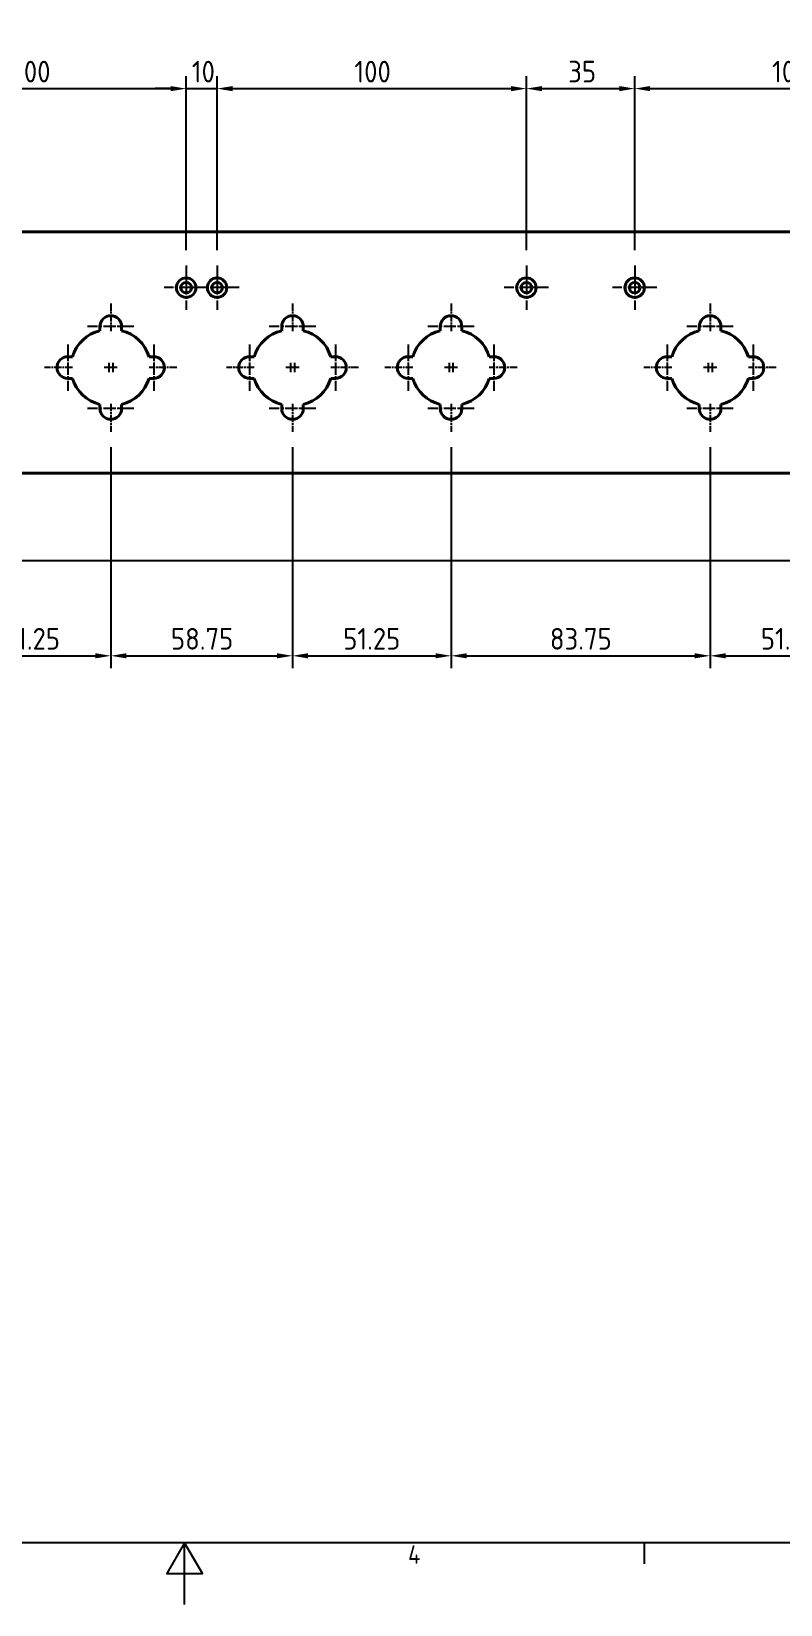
# Model space of a CAD drawing. Header units: millimetres. Extents: x 0 to 1188, y 0 to 840.
# Drawn here: x 544 to 787, y 0 to 509 of the extents above; entities that cross this region are included whole.
import ezdxf

# ---------------------------------------------------------------- set-up
doc = ezdxf.new("R2010")
doc.units = ezdxf.units.MM
doc.header["$LTSCALE"] = 2
doc.linetypes.add('CHAIN', pattern=[0.3543, 0.2362, -0.0295, 0.0591, -0.0295])
doc.layers.get('0').update_dxf_attribs({"color": 3, "lineweight": 25})
for name, color, linetype, lineweight in [('가시적인 것(ISO)', 3, 'Continuous', 40), ('경계(ISO)', 7, 'Continuous', 25), ('중심 표식(ISO)', 1, 'Continuous', 25), ('치수(ISO)', 2, 'Continuous', 25)]:
    doc.layers.add(name, color=color, linetype=linetype, lineweight=lineweight)
doc.styles.add('문자 텍스트_M2B', font='isocp.shx')
doc.styles.add('치수 텍스트_PSTEK_POSCO', font='isocp.shx')
doc.dimstyles.new('치수_PSTEK_POSCO', dxfattribs={"dimscale": 2, "dimtxt": 3.5, "dimasz": 2.5, "dimexe": 2, "dimexo": 2.5, "dimgap": 1, "dimtad": 1, "dimrnd": 1e-08, "dimdsep": 46, "dimtxsty": '치수 텍스트_PSTEK_POSCO', "dimcen": 0.09, "dimdle": 10, "dimclrd": 7, "dimclre": 7, "dimclrt": 2, "dimadec": 1, "dimazin": 2, "dimtfac": 1, "dimtmove": 0, "dimatfit": 3, "dimfxl": 0, "dimtolj": 1, "dimlwd": -1, "dimlwe": -1, "dimarcsym": 0})

# ---------------------------------------------------------------- blocks, each defined once
blk = doc.blocks.new('경계 Default Border')
at = {"layer": '경계(ISO)'}
blk.add_line((371.25, 10), (371.25, 6.6), dxfattribs=at)
at = {"layer": '경계(ISO)', "flags": 128}
for points in [[(10, 10), (10, 410), (584, 410), (584, 10), (10, 10)], [(297, 0), (297, 10), (294.11, 5), (299.89, 5), (297, 10)]]:
    blk.add_lwpolyline(points, dxfattribs=at)
at = {"layer": '경계(ISO)', "color": 2, "insert": (333.1, 6.6), "char_height": 3, "attachment_point": 7, "style": '문자 텍스트_M2B'}
blk.add_mtext('4', dxfattribs=at)
blk = doc.blocks.new('*D29')
at = {"layer": 'Defpoints', "color": 0, "transparency": 16777216}
for p in [(110.48, 372.51), (1088.48, 372.51), (1088.48, 337.78)]:
    blk.add_point(p, dxfattribs=at)
at = {"layer": '치수(ISO)', "color": 7, "transparency": 16777216}
for p, q in [((110.48, 367.51), (110.48, 333.78)), ((1088.48, 367.51), (1088.48, 333.78)), ((115.48, 337.78), (1083.48, 337.78))]:
    blk.add_line(p, q, dxfattribs=at)
for points in [[(115.48, 338.62), (115.48, 336.95), (110.48, 337.78)], [(1083.48, 338.62), (1083.48, 336.95), (1088.48, 337.78)]]:
    blk.add_solid(points, dxfattribs=at)
at = {"layer": '치수(ISO)', "color": 2, "transparency": 16777216, "insert": (486.06, 343.28), "char_height": 7, "attachment_point": 4, "style": '치수 텍스트_PSTEK_POSCO'}
blk.add_mtext('\\A1;978', dxfattribs=at)
blk = doc.blocks.new('*D35')
at = {"layer": 'Defpoints', "color": 0, "transparency": 16777216}
for p in [(594.48, 490.39), (494.48, 433.16), (594.48, 433.16)]:
    blk.add_point(p, dxfattribs=at)
at = {"layer": '치수(ISO)', "color": 7, "transparency": 16777216}
for p, q in [((494.48, 438.16), (494.48, 494.39)), ((594.48, 438.16), (594.48, 494.39)), ((499.48, 490.39), (589.48, 490.39))]:
    blk.add_line(p, q, dxfattribs=at)
for points in [[(499.48, 491.22), (499.48, 489.55), (494.48, 490.39)], [(589.48, 491.22), (589.48, 489.55), (594.48, 490.39)]]:
    blk.add_solid(points, dxfattribs=at)
at = {"layer": '치수(ISO)', "color": 2, "transparency": 16777216, "insert": (538.88, 495.89), "char_height": 7, "attachment_point": 4, "style": '치수 텍스트_PSTEK_POSCO'}
blk.add_mtext('\\A1;100', dxfattribs=at)
blk = doc.blocks.new('*D36')
at = {"layer": 'Defpoints', "color": 0, "transparency": 16777216}
for p in [(704.48, 490.39), (604.48, 433.16), (704.48, 433.16)]:
    blk.add_point(p, dxfattribs=at)
at = {"layer": '치수(ISO)', "color": 7, "transparency": 16777216}
for p, q in [((604.48, 438.16), (604.48, 494.39)), ((704.48, 438.16), (704.48, 494.39)), ((609.48, 490.39), (699.48, 490.39))]:
    blk.add_line(p, q, dxfattribs=at)
for points in [[(609.48, 491.22), (609.48, 489.55), (604.48, 490.39)], [(699.48, 491.22), (699.48, 489.55), (704.48, 490.39)]]:
    blk.add_solid(points, dxfattribs=at)
at = {"layer": '치수(ISO)', "color": 2, "transparency": 16777216, "insert": (648.88, 495.89), "char_height": 7, "attachment_point": 4, "style": '치수 텍스트_PSTEK_POSCO'}
blk.add_mtext('\\A1;100', dxfattribs=at)
blk = doc.blocks.new('*D37')
at = {"layer": 'Defpoints', "color": 0, "transparency": 16777216}
for p in [(604.48, 490.39), (594.48, 433.16), (604.48, 433.16)]:
    blk.add_point(p, dxfattribs=at)
at = {"layer": '치수(ISO)', "color": 7, "transparency": 16777216}
for p, q in [((594.48, 438.16), (594.48, 494.39)), ((604.48, 438.16), (604.48, 494.39)), ((589.48, 490.39), (584.48, 490.39)), ((594.48, 490.39), (604.48, 490.39)), ((609.48, 490.39), (614.48, 490.39))]:
    blk.add_line(p, q, dxfattribs=at)
for points in [[(589.48, 491.22), (589.48, 489.55), (594.48, 490.39)], [(609.48, 491.22), (609.48, 489.55), (604.48, 490.39)]]:
    blk.add_solid(points, dxfattribs=at)
at = {"layer": '치수(ISO)', "color": 2, "transparency": 16777216, "insert": (596.33, 495.89), "char_height": 7, "attachment_point": 4, "style": '치수 텍스트_PSTEK_POSCO'}
blk.add_mtext('\\A1;10', dxfattribs=at)
blk = doc.blocks.new('*D38')
at = {"layer": 'Defpoints', "color": 0, "transparency": 16777216}
for p in [(739.48, 490.39), (704.48, 433.16), (739.48, 433.16)]:
    blk.add_point(p, dxfattribs=at)
at = {"layer": '치수(ISO)', "color": 7, "transparency": 16777216}
for p, q in [((704.48, 438.16), (704.48, 494.39)), ((739.48, 438.16), (739.48, 494.39)), ((709.48, 490.39), (734.48, 490.39))]:
    blk.add_line(p, q, dxfattribs=at)
for points in [[(709.48, 491.22), (709.48, 489.55), (704.48, 490.39)], [(734.48, 491.22), (734.48, 489.55), (739.48, 490.39)]]:
    blk.add_solid(points, dxfattribs=at)
at = {"layer": '치수(ISO)', "color": 2, "transparency": 16777216, "insert": (717.99, 495.89), "char_height": 7, "attachment_point": 4, "style": '치수 텍스트_PSTEK_POSCO'}
blk.add_mtext('\\A1;35', dxfattribs=at)
blk = doc.blocks.new('*D39')
at = {"layer": 'Defpoints', "color": 0, "transparency": 16777216}
for p in [(839.48, 490.39), (739.48, 433.16), (839.48, 433.16)]:
    blk.add_point(p, dxfattribs=at)
at = {"layer": '치수(ISO)', "color": 7, "transparency": 16777216}
for p, q in [((739.48, 438.16), (739.48, 494.39)), ((839.48, 438.16), (839.48, 494.39)), ((744.48, 490.39), (834.48, 490.39))]:
    blk.add_line(p, q, dxfattribs=at)
for points in [[(744.48, 491.22), (744.48, 489.55), (739.48, 490.39)], [(834.48, 491.22), (834.48, 489.55), (839.48, 490.39)]]:
    blk.add_solid(points, dxfattribs=at)
at = {"layer": '치수(ISO)', "color": 2, "transparency": 16777216, "insert": (783.88, 495.89), "char_height": 7, "attachment_point": 4, "style": '치수 텍스트_PSTEK_POSCO'}
blk.add_mtext('\\A1;100', dxfattribs=at)
blk = doc.blocks.new('*D51')
at = {"layer": 'Defpoints', "color": 0, "transparency": 16777216}
for p in [(763.86, 379.41), (815.11, 379.41), (815.11, 306.91)]:
    blk.add_point(p, dxfattribs=at)
at = {"layer": '치수(ISO)', "color": 7, "transparency": 16777216}
for p, q in [((763.86, 374.41), (763.86, 302.91)), ((815.11, 374.41), (815.11, 302.91)), ((768.86, 306.91), (810.11, 306.91))]:
    blk.add_line(p, q, dxfattribs=at)
for points in [[(768.86, 307.74), (768.86, 306.08), (763.86, 306.91)], [(810.11, 307.74), (810.11, 306.08), (815.11, 306.91)]]:
    blk.add_solid(points, dxfattribs=at)
at = {"layer": '치수(ISO)', "color": 2, "transparency": 16777216, "insert": (780.26, 312.41), "char_height": 7, "attachment_point": 4, "style": '치수 텍스트_PSTEK_POSCO'}
blk.add_mtext('\\A1;51.25', dxfattribs=at)
blk = doc.blocks.new('*D52')
at = {"layer": 'Defpoints', "color": 0, "transparency": 16777216}
for p in [(680.11, 379.41), (763.86, 379.41), (763.86, 306.91)]:
    blk.add_point(p, dxfattribs=at)
at = {"layer": '치수(ISO)', "color": 7, "transparency": 16777216}
for p, q in [((680.11, 374.41), (680.11, 302.91)), ((763.86, 374.41), (763.86, 302.91)), ((685.11, 306.91), (758.86, 306.91))]:
    blk.add_line(p, q, dxfattribs=at)
for points in [[(685.11, 307.74), (685.11, 306.08), (680.11, 306.91)], [(758.86, 307.74), (758.86, 306.08), (763.86, 306.91)]]:
    blk.add_solid(points, dxfattribs=at)
at = {"layer": '치수(ISO)', "color": 2, "transparency": 16777216, "insert": (712.06, 312.41), "char_height": 7, "attachment_point": 4, "style": '치수 텍스트_PSTEK_POSCO'}
blk.add_mtext('\\A1;83.75', dxfattribs=at)
blk = doc.blocks.new('*D53')
at = {"layer": 'Defpoints', "color": 0, "transparency": 16777216}
for p in [(628.86, 379.41), (680.11, 379.41), (680.11, 306.91)]:
    blk.add_point(p, dxfattribs=at)
at = {"layer": '치수(ISO)', "color": 7, "transparency": 16777216}
for p, q in [((628.86, 374.41), (628.86, 302.91)), ((680.11, 374.41), (680.11, 302.91)), ((633.86, 306.91), (675.11, 306.91))]:
    blk.add_line(p, q, dxfattribs=at)
for points in [[(633.86, 307.74), (633.86, 306.08), (628.86, 306.91)], [(675.11, 307.74), (675.11, 306.08), (680.11, 306.91)]]:
    blk.add_solid(points, dxfattribs=at)
at = {"layer": '치수(ISO)', "color": 2, "transparency": 16777216, "insert": (645.26, 312.41), "char_height": 7, "attachment_point": 4, "style": '치수 텍스트_PSTEK_POSCO'}
blk.add_mtext('\\A1;51.25', dxfattribs=at)
blk = doc.blocks.new('*D54')
at = {"layer": 'Defpoints', "color": 0, "transparency": 16777216}
for p in [(570.11, 379.41), (628.86, 379.41), (628.86, 306.91)]:
    blk.add_point(p, dxfattribs=at)
at = {"layer": '치수(ISO)', "color": 7, "transparency": 16777216}
for p, q in [((570.11, 374.41), (570.11, 302.91)), ((628.86, 374.41), (628.86, 302.91)), ((575.11, 306.91), (623.86, 306.91))]:
    blk.add_line(p, q, dxfattribs=at)
for points in [[(575.11, 307.74), (575.11, 306.08), (570.11, 306.91)], [(623.86, 307.74), (623.86, 306.08), (628.86, 306.91)]]:
    blk.add_solid(points, dxfattribs=at)
at = {"layer": '치수(ISO)', "color": 2, "transparency": 16777216, "insert": (589.56, 312.41), "char_height": 7, "attachment_point": 4, "style": '치수 텍스트_PSTEK_POSCO'}
blk.add_mtext('\\A1;58.75', dxfattribs=at)
blk = doc.blocks.new('*D55')
at = {"layer": 'Defpoints', "color": 0, "transparency": 16777216}
for p in [(518.86, 379.41), (570.11, 379.41), (570.11, 306.91)]:
    blk.add_point(p, dxfattribs=at)
at = {"layer": '치수(ISO)', "color": 7, "transparency": 16777216}
for p, q in [((518.86, 374.41), (518.86, 302.91)), ((570.11, 374.41), (570.11, 302.91)), ((523.86, 306.91), (565.11, 306.91))]:
    blk.add_line(p, q, dxfattribs=at)
for points in [[(523.86, 307.74), (523.86, 306.08), (518.86, 306.91)], [(565.11, 307.74), (565.11, 306.08), (570.11, 306.91)]]:
    blk.add_solid(points, dxfattribs=at)
at = {"layer": '치수(ISO)', "color": 2, "transparency": 16777216, "insert": (535.26, 312.41), "char_height": 7, "attachment_point": 4, "style": '치수 텍스트_PSTEK_POSCO'}
blk.add_mtext('\\A1;51.25', dxfattribs=at)

msp = doc.modelspace()

# ---------------------------------------------------------------- linework, layer by layer
at = {"layer": '가시적인 것(ISO)'}
for p, q in [((1092.9847, 444.0109), (105.9847, 444.0109)), ((566.6097, 412.0688), (566.6097, 413.4109)), ((573.6097, 413.4109), (573.6097, 412.0688)), ((625.3597, 412.0688), (625.3597, 413.4109)), ((632.3597, 413.4109), (632.3597, 412.0688)), ((676.6097, 412.0688), (676.6097, 413.4109)), ((683.6097, 413.4109), (683.6097, 412.0688)), ((760.3597, 412.0688), (760.3597, 413.4109)), ((767.3597, 413.4109), (767.3597, 412.0688)), ((556.2347, 403.6609), (557.7454, 403.6609)), ((582.4741, 403.6609), (583.9847, 403.6609)), ((614.9847, 403.6609), (616.4954, 403.6609)), ((641.2241, 403.6609), (642.7347, 403.6609)), ((666.2347, 403.6609), (667.7454, 403.6609)), ((692.4741, 403.6609), (693.9847, 403.6609)), ((749.9847, 403.6609), (751.4954, 403.6609)), ((776.2241, 403.6609), (777.7347, 403.6609)), ((557.7454, 396.6609), (556.2347, 396.6609)), ((583.9847, 396.6609), (582.4741, 396.6609)), ((616.4954, 396.6609), (614.9847, 396.6609)), ((642.7347, 396.6609), (641.2241, 396.6609)), ((667.7454, 396.6609), (666.2347, 396.6609)), ((693.9847, 396.6609), (692.4741, 396.6609)), ((751.4954, 396.6609), (749.9847, 396.6609)), ((777.7347, 396.6609), (776.2241, 396.6609)), ((566.6097, 386.9109), (566.6097, 388.2531)), ((573.6097, 388.2531), (573.6097, 386.9109)), ((625.3597, 386.9109), (625.3597, 388.2531)), ((632.3597, 388.2531), (632.3597, 386.9109)), ((676.6097, 386.9109), (676.6097, 388.2531)), ((683.6097, 388.2531), (683.6097, 386.9109)), ((760.3597, 386.9109), (760.3597, 388.2531)), ((767.3597, 388.2531), (767.3597, 386.9109)), ((105.9847, 366.0109), (1092.9847, 366.0109))]:
    msp.add_line(p, q, dxfattribs=at)
for centre, radius in [((594.4847, 426.0109), 3.15), ((594.4847, 426.0109), 1.7), ((604.4847, 426.0109), 3.15), ((604.4847, 426.0109), 1.7), ((704.4847, 426.0109), 3.15), ((704.4847, 426.0109), 1.7), ((739.4847, 426.0109), 3.15), ((739.4847, 426.0109), 1.7)]:
    msp.add_circle(centre, radius, dxfattribs=at)
for centre, radius, start, end in [((570.1097, 413.4109), 3.5, 0, 180), ((628.8597, 413.4109), 3.5, 0, 180), ((680.1097, 413.4109), 3.5, 0, 180), ((763.8597, 413.4109), 3.5, 0, 180), ((569.4847, 400.1609), 12.25, 103.573579, 163.39845), ((570.7347, 400.1609), 12.25, 16.60155, 76.426421), ((628.2347, 400.1609), 12.25, 103.573579, 163.39845), ((629.4847, 400.1609), 12.25, 16.60155, 76.426421), ((679.4847, 400.1609), 12.25, 103.573579, 163.39845), ((680.7347, 400.1609), 12.25, 16.60155, 76.426421), ((763.2347, 400.1609), 12.25, 103.573579, 163.39845), ((764.4847, 400.1609), 12.25, 16.60155, 76.426421), ((556.2347, 400.1609), 3.5, 90, 270), ((583.9847, 400.1609), 3.5, 270, 90), ((614.9847, 400.1609), 3.5, 90, 270), ((642.7347, 400.1609), 3.5, 270, 90), ((666.2347, 400.1609), 3.5, 90, 270), ((693.9847, 400.1609), 3.5, 270, 90), ((749.9847, 400.1609), 3.5, 90, 270), ((777.7347, 400.1609), 3.5, 270, 90), ((569.4847, 400.1609), 12.25, 196.60155, 256.426421), ((570.7347, 400.1609), 12.25, 283.573579, 343.39845), ((628.2347, 400.1609), 12.25, 196.60155, 256.426421), ((629.4847, 400.1609), 12.25, 283.573579, 343.39845), ((679.4847, 400.1609), 12.25, 196.60155, 256.426421), ((680.7347, 400.1609), 12.25, 283.573579, 343.39845), ((763.2347, 400.1609), 12.25, 196.60155, 256.426421), ((764.4847, 400.1609), 12.25, 283.573579, 343.39845), ((570.1097, 386.9109), 3.5, 180, 0), ((628.8597, 386.9109), 3.5, 180, 0), ((680.1097, 386.9109), 3.5, 180, 0), ((763.8597, 386.9109), 3.5, 180, 0)]:
    msp.add_arc(centre, radius, start, end, dxfattribs=at)
at = {"layer": '중심 표식(ISO)', "linetype": 'CHAIN', "ltscale": 7.945033}
for p, q in [((594.4847, 433.1609), (594.4847, 418.8609)), ((604.4847, 433.1609), (604.4847, 418.8609)), ((704.4847, 433.1609), (704.4847, 418.8609)), ((739.4847, 433.1609), (739.4847, 418.8609)), ((601.6347, 426.0109), (587.3347, 426.0109)), ((611.6347, 426.0109), (597.3347, 426.0109)), ((711.6347, 426.0109), (697.3347, 426.0109)), ((746.6347, 426.0109), (732.3347, 426.0109))]:
    msp.add_line(p, q, dxfattribs=at)
at = {"layer": '중심 표식(ISO)', "linetype": 'CHAIN', "ltscale": 5.000333}
for p, q in [((570.1097, 420.9109), (570.1097, 411.9109)), ((628.8597, 420.9109), (628.8597, 411.9109)), ((680.1097, 420.9109), (680.1097, 411.9109)), ((763.8597, 420.9109), (763.8597, 411.9109)), ((557.7347, 400.1609), (548.7347, 400.1609)), ((591.4847, 400.1609), (582.4847, 400.1609)), ((616.4847, 400.1609), (607.4847, 400.1609)), ((650.2347, 400.1609), (641.2347, 400.1609)), ((667.7347, 400.1609), (658.7347, 400.1609)), ((701.4847, 400.1609), (692.4847, 400.1609)), ((751.4847, 400.1609), (742.4847, 400.1609)), ((785.2347, 400.1609), (776.2347, 400.1609)), ((570.1097, 388.4109), (570.1097, 379.4109)), ((628.8597, 388.4109), (628.8597, 379.4109)), ((680.1097, 388.4109), (680.1097, 379.4109)), ((763.8597, 388.4109), (763.8597, 379.4109))]:
    msp.add_line(p, q, dxfattribs=at)
at = {"layer": '중심 표식(ISO)', "linetype": 'CHAIN', "ltscale": 8.333956}
for p, q in [((577.6097, 413.4109), (562.6097, 413.4109)), ((636.3597, 413.4109), (621.3597, 413.4109)), ((687.6097, 413.4109), (672.6097, 413.4109)), ((771.3597, 413.4109), (756.3597, 413.4109)), ((556.2347, 407.6609), (556.2347, 392.6609)), ((583.9847, 407.6609), (583.9847, 392.6609)), ((614.9847, 407.6609), (614.9847, 392.6609)), ((642.7347, 407.6609), (642.7347, 392.6609)), ((666.2347, 407.6609), (666.2347, 392.6609)), ((693.9847, 407.6609), (693.9847, 392.6609)), ((749.9847, 407.6609), (749.9847, 392.6609)), ((777.7347, 407.6609), (777.7347, 392.6609)), ((577.6097, 386.9109), (562.6097, 386.9109)), ((636.3597, 386.9109), (621.3597, 386.9109)), ((687.6097, 386.9109), (672.6097, 386.9109)), ((771.3597, 386.9109), (756.3597, 386.9109))]:
    msp.add_line(p, q, dxfattribs=at)
at = {"layer": '중심 표식(ISO)', "linetype": 'CHAIN', "ltscale": 1.666711}
for p, q in [((570.9847, 400.1609), (567.9847, 400.1609)), ((572.2347, 400.1609), (569.2347, 400.1609)), ((569.4847, 401.6609), (569.4847, 398.6609)), ((570.7347, 401.6609), (570.7347, 398.6609)), ((629.7347, 400.1609), (626.7347, 400.1609)), ((630.9847, 400.1609), (627.9847, 400.1609)), ((628.2347, 401.6609), (628.2347, 398.6609)), ((629.4847, 401.6609), (629.4847, 398.6609)), ((680.9847, 400.1609), (677.9847, 400.1609)), ((682.2347, 400.1609), (679.2347, 400.1609)), ((679.4847, 401.6609), (679.4847, 398.6609)), ((680.7347, 401.6609), (680.7347, 398.6609)), ((764.7347, 400.1609), (761.7347, 400.1609)), ((765.9847, 400.1609), (762.9847, 400.1609)), ((763.2347, 401.6609), (763.2347, 398.6609)), ((764.4847, 401.6609), (764.4847, 398.6609))]:
    msp.add_line(p, q, dxfattribs=at)

# ---------------------------------------------------------------- block references
at = {"xscale": 2, "yscale": 2, "zscale": 2}
msp.add_blockref('경계 Default Border', (0, 0), dxfattribs=at)

# ---------------------------------------------------------------- dimensions: what is measured, and where the dimension line sits
at = {"layer": '치수(ISO)', "color": 7}
for base, p1, p2, override, picture, middle in [((594.4847, 490.3863), (494.4847, 433.1609), (594.4847, 433.1609), {"dimdec": 2, "dimtp": 0, "dimtm": 0, "dimtdec": 2, "dimtofl": 0, "dimatfit": 1}, '*D35', (544.4847, 490.3863)), ((604.4847, 490.3863), (594.4847, 433.1609), (604.4847, 433.1609), {"dimdec": 2, "dimtp": 0, "dimtm": 0, "dimtdec": 2, "dimtofl": 1, "dimatfit": 1}, '*D37', (599.4847, 490.3863)), ((704.4847, 490.3863), (604.4847, 433.1609), (704.4847, 433.1609), {"dimdec": 2, "dimtp": 0, "dimtm": 0, "dimtdec": 2, "dimtofl": 0, "dimatfit": 1}, '*D36', (654.4847, 490.3863)), ((739.4847, 490.3863), (704.4847, 433.1609), (739.4847, 433.1609), {"dimdec": 2, "dimtp": 0, "dimtm": 0, "dimtdec": 2, "dimtofl": 0, "dimatfit": 1}, '*D38', (721.9847, 490.3863)), ((839.4847, 490.3863), (739.4847, 433.1609), (839.4847, 433.1609), {"dimdec": 2, "dimtp": 0, "dimtm": 0, "dimtdec": 2, "dimtofl": 0, "dimatfit": 1}, '*D39', (789.4847, 490.3863)), ((570.1097, 306.9109), (518.8597, 379.4109), (570.1097, 379.4109), {"dimdec": 2, "dimtp": 0, "dimtm": 0, "dimtdec": 2, "dimtofl": 0, "dimatfit": 1}, '*D55', (544.5047, 306.9109)), ((628.8597, 306.9109), (570.1097, 379.4109), (628.8597, 379.4109), {"dimdec": 2, "dimtp": 0, "dimtm": 0, "dimtdec": 2, "dimtofl": 0, "dimatfit": 1}, '*D54', (599.5047, 306.9109)), ((680.1097, 306.9109), (628.8597, 379.4109), (680.1097, 379.4109), {"dimdec": 2, "dimtp": 0, "dimtm": 0, "dimtdec": 2, "dimtofl": 0, "dimatfit": 1}, '*D53', (654.5047, 306.9109)), ((763.8597, 306.9109), (680.1097, 379.4109), (763.8597, 379.4109), {"dimdec": 2, "dimtp": 0, "dimtm": 0, "dimtdec": 2, "dimtofl": 0, "dimatfit": 1}, '*D52', (722.0047, 306.9109)), ((815.1097, 306.9109), (763.8597, 379.4109), (815.1097, 379.4109), {"dimdec": 2, "dimtp": 0, "dimtm": 0, "dimtdec": 2, "dimtofl": 0, "dimatfit": 1}, '*D51', (789.5047, 306.9109)), ((1088.4847, 337.7827), (110.4847, 372.5109), (1088.4847, 372.5109), {"dimdec": 2, "dimtp": 0, "dimtm": 0, "dimtdec": 2, "dimtofl": 0, "dimatfit": 1}, '*D29', (492.5047, 337.7827))]:
    dim = msp.add_linear_dim(base=base, p1=p1, p2=p2, angle=180, dimstyle='치수_PSTEK_POSCO', override=override, dxfattribs=at)
    dim.commit()
    dim.dimension.update_dxf_attribs({"geometry": picture, "text_midpoint": middle, "dimtype": 160})

doc.saveas('drawing.dxf')
